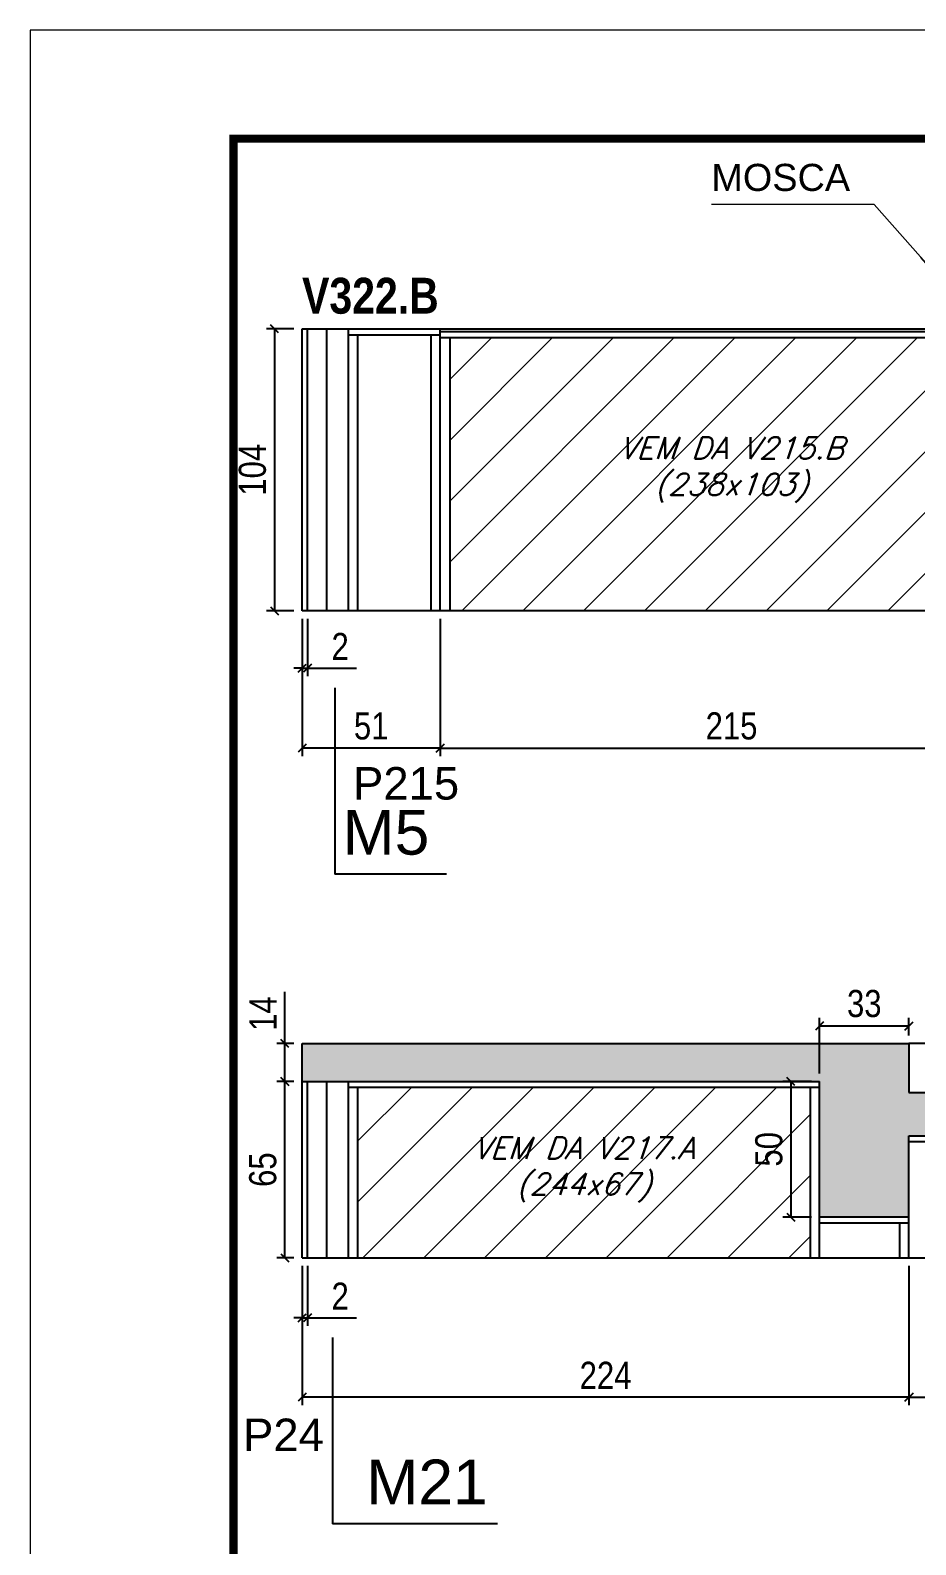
# Model space of a CAD drawing. Extents: x 13154 to 22413, y 1253 to 30260.
# Drawn here: x 17923 to 18250, y 25865 to 26423 of the extents above; entities that cross this region are included whole.
import ezdxf

# ---------------------------------------------------------------- set-up
doc = ezdxf.new("R2010")
doc.units = 0
doc.linetypes.add('DASHED', pattern=[0.75, 0.5, -0.25])
for name, color, linetype in [('5', 5, 'Continuous'), ('COTA', 241, 'Continuous'), ('NOMENCLATURA', 7, 'Continuous'), ('Painéis', 200, 'Continuous'), ('SARR_2.2x7', 40, 'Continuous'), ('SARR_3.5x7', 81, 'Continuous'), ('texto', 7, 'Continuous')]:
    doc.layers.add(name, color=color, linetype=linetype)
for name, color, linetype, lineweight in [('CARIMBO', 255, 'Continuous', 9), ('Folhas', 255, 'Continuous', 9), ('Hachura', 251, 'Continuous', 9), ('SARRAFO DE PRESSAO', 251, 'DASHED', 9)]:
    doc.layers.add(name, color=color, linetype=linetype, lineweight=lineweight)
doc.styles.add('ARIAL', font='arial.ttf')
doc.styles.add('COTA TECNICA', font='techl___.ttf', dxfattribs={"height": 10})
doc.styles.add('Romans', font='romans.shx')
doc.styles.get("Standard").update_dxf_attribs({"font": 'arial.ttf'})
doc.styles.add('TECNICA', font='techb___.ttf', dxfattribs={"height": 10})
doc.dimstyles.new('3x', dxfattribs={"dimtxt": 10, "dimasz": 5, "dimexe": 7, "dimexo": 5, "dimgap": 4, "dimtad": 1, "dimdec": 4, "dimlfac": 0.333333, "dimdsep": 46, "dimtxsty": 'Standard', "dimblk": 'DOT', "dimcen": 0.09, "dimclrd": 1, "dimclre": 1, "dimclrt": 2, "dimadec": 0, "dimazin": 2, "dimtfac": 1, "dimtdec": 4, "dimtmove": 0, "dimatfit": 3, "dimldrblk": 'DOT', "dimfxl": 1, "dimtolj": 1, "dimtzin": 0, "dimlwd": 9, "dimlwe": 9, "dimarcsym": 0})
doc.dimstyles.new('PAINEL', dxfattribs={"dimtxt": 10, "dimasz": 3, "dimexe": 3, "dimexo": 3, "dimgap": 3, "dimtad": 1, "dimdec": 1, "dimzin": 12, "dimdsep": 46, "dimtxsty": 'COTA TECNICA', "dimblk1": 'OBLIQUE', "dimblk2": 'OBLIQUE', "dimsah": 1, "dimcen": 0.9, "dimclrd": 4, "dimclre": 4, "dimclrt": 240, "dimadec": 1, "dimazin": 3, "dimtfac": 1, "dimtdec": 1, "dimtmove": 0, "dimatfit": 3, "dimfxl": 1, "dimtolj": 1, "dimtzin": 12, "dimarcsym": 0})

# ---------------------------------------------------------------- blocks, each defined once
blk = doc.blocks.new('9999999999')
at = {"layer": 'Folhas'}
blk.add_lwpolyline([(98138.98, 34190.21), (99623.98, 34190.21), (99623.98, 35240.21), (98138.98, 35240.21)], close=True, dxfattribs=at)
at = {"layer": 'Folhas', "color": 30, "const_width": 3}
blk.add_lwpolyline([(98213.98, 34230.21), (99583.98, 34230.21), (99583.98, 35200.21), (98213.98, 35200.21)], close=True, dxfattribs=at)
blk = doc.blocks.new('_Oblique')
at = {"color": 0, "linetype": 'ByBlock', "lineweight": -2}
blk.add_line((-0.5, -0.5), (0.5, 0.5), dxfattribs=at)
blk = doc.blocks.new('*D1064')
at = {"layer": 'COTA', "color": 4, "linetype": 'ByBlock', "lineweight": -2, "transparency": 16777216}
for p, q in [((18020.21, 26313.35), (18010.02, 26313.35)), ((18013.02, 26313.35), (18013.02, 26209.35)), ((18020.21, 26209.35), (18010.02, 26209.35))]:
    blk.add_line(p, q, dxfattribs=at)
at = {"layer": 'Defpoints', "color": 0, "linetype": 'ByBlock', "transparency": 16777216}
for p in [(18023.21, 26313.35), (18013.02, 26209.35), (18023.21, 26209.35)]:
    blk.add_point(p, dxfattribs=at)
at = {"layer": 'COTA', "color": 4, "linetype": 'ByBlock', "lineweight": -2, "transparency": 16777216, "xscale": 3, "yscale": 3, "zscale": 3}
for p, rotation in [((18013.02, 26313.35), 90), ((18013.02, 26209.35), 270)]:
    blk.add_blockref('_Oblique', p, dxfattribs=dict(at, rotation=rotation))
at = {"layer": 'COTA', "color": 240, "linetype": 'ByBlock', "transparency": 16777216, "insert": (18004.91, 26261.35), "char_height": 10, "attachment_point": 5, "rotation": 90, "style": 'COTA TECNICA'}
blk.add_mtext('\\A1;104', dxfattribs=at)
blk = doc.blocks.new('*D1075')
at = {"layer": 'COTA', "color": 4, "linetype": 'ByBlock', "lineweight": -2, "transparency": 16777216}
for p, q in [((18023.21, 26206.35), (18023.21, 26155.72)), ((18074.21, 26206.35), (18074.21, 26155.72)), ((18074.21, 26158.72), (18023.21, 26158.72))]:
    blk.add_line(p, q, dxfattribs=at)
at = {"layer": 'Defpoints', "color": 0, "linetype": 'ByBlock', "transparency": 16777216}
for p in [(18023.21, 26209.35), (18074.21, 26209.35), (18023.21, 26158.72)]:
    blk.add_point(p, dxfattribs=at)
at = {"layer": 'COTA', "color": 4, "linetype": 'ByBlock', "lineweight": -2, "transparency": 16777216, "xscale": 3, "yscale": 3, "zscale": 3, "rotation": 180}
blk.add_blockref('_Oblique', (18023.21, 26158.72), dxfattribs=at)
at = {"layer": 'COTA', "color": 4, "linetype": 'ByBlock', "lineweight": -2, "transparency": 16777216, "xscale": 3, "yscale": 3, "zscale": 3}
blk.add_blockref('_Oblique', (18074.21, 26158.72), dxfattribs=at)
at = {"layer": 'COTA', "color": 240, "linetype": 'ByBlock', "transparency": 16777216, "insert": (18048.71, 26166.83), "char_height": 10, "attachment_point": 5, "style": 'COTA TECNICA'}
blk.add_mtext('\\A1;51', dxfattribs=at)
blk = doc.blocks.new('*D1079')
at = {"layer": 'COTA', "color": 4, "linetype": 'ByBlock', "lineweight": -2, "transparency": 16777216}
for p, q in [((18023.21, 26206.35), (18023.21, 26185.19)), ((18025.21, 26206.35), (18025.21, 26185.19)), ((18023.21, 26188.19), (18020.21, 26188.19)), ((18023.21, 26188.19), (18025.21, 26188.19)), ((18025.21, 26188.19), (18043.32, 26188.19))]:
    blk.add_line(p, q, dxfattribs=at)
at = {"layer": 'Defpoints', "color": 0, "linetype": 'ByBlock', "transparency": 16777216}
for p in [(18023.21, 26209.35), (18025.21, 26209.35), (18025.21, 26188.19)]:
    blk.add_point(p, dxfattribs=at)
at = {"layer": 'COTA', "color": 4, "linetype": 'ByBlock', "lineweight": -2, "transparency": 16777216, "xscale": 3, "yscale": 3, "zscale": 3}
blk.add_blockref('_Oblique', (18023.21, 26188.19), dxfattribs=at)
at = {"layer": 'COTA', "color": 4, "linetype": 'ByBlock', "lineweight": -2, "transparency": 16777216, "xscale": 3, "yscale": 3, "zscale": 3, "rotation": 180}
blk.add_blockref('_Oblique', (18025.21, 26188.19), dxfattribs=at)
at = {"layer": 'COTA', "color": 240, "linetype": 'ByBlock', "transparency": 16777216, "insert": (18037.26, 26196.19), "char_height": 10, "attachment_point": 5, "style": 'COTA TECNICA'}
blk.add_mtext('\\A1;2', dxfattribs=at)
blk = doc.blocks.new('*D1156')
at = {"layer": 'COTA', "color": 4, "linetype": 'ByBlock', "lineweight": -2, "transparency": 16777216}
for p, q in [((18023.21, 25967.74), (18023.21, 25916.32)), ((18247.21, 25967.74), (18247.21, 25916.32)), ((18247.21, 25919.32), (18023.21, 25919.32))]:
    blk.add_line(p, q, dxfattribs=at)
at = {"layer": 'Defpoints', "color": 0, "linetype": 'ByBlock', "transparency": 16777216}
for p in [(18023.21, 25970.74), (18247.21, 25970.74), (18023.21, 25919.32)]:
    blk.add_point(p, dxfattribs=at)
at = {"layer": 'COTA', "color": 4, "linetype": 'ByBlock', "lineweight": -2, "transparency": 16777216, "xscale": 3, "yscale": 3, "zscale": 3, "rotation": 180}
blk.add_blockref('_Oblique', (18023.21, 25919.32), dxfattribs=at)
at = {"layer": 'COTA', "color": 4, "linetype": 'ByBlock', "lineweight": -2, "transparency": 16777216, "xscale": 3, "yscale": 3, "zscale": 3}
blk.add_blockref('_Oblique', (18247.21, 25919.32), dxfattribs=at)
at = {"layer": 'COTA', "color": 240, "linetype": 'ByBlock', "transparency": 16777216, "insert": (18135.21, 25927.39), "char_height": 10, "attachment_point": 5, "style": 'COTA TECNICA'}
blk.add_mtext('\\A1;224', dxfattribs=at)
blk = doc.blocks.new('*D1158')
at = {"layer": 'COTA', "color": 4, "linetype": 'ByBlock', "lineweight": -2, "transparency": 16777216}
for p, q in [((18020.21, 26035.74), (18013.85, 26035.74)), ((18016.85, 25970.74), (18016.85, 26035.74)), ((18020.21, 25970.74), (18013.85, 25970.74))]:
    blk.add_line(p, q, dxfattribs=at)
at = {"layer": 'Defpoints', "color": 0, "linetype": 'ByBlock', "transparency": 16777216}
for p in [(18016.85, 26035.74), (18023.21, 26035.74), (18023.21, 25970.74)]:
    blk.add_point(p, dxfattribs=at)
at = {"layer": 'COTA', "color": 4, "linetype": 'ByBlock', "lineweight": -2, "transparency": 16777216, "xscale": 3, "yscale": 3, "zscale": 3}
for p, rotation in [((18016.85, 26035.74), 90), ((18016.85, 25970.74), 270)]:
    blk.add_blockref('_Oblique', p, dxfattribs=dict(at, rotation=rotation))
at = {"layer": 'COTA', "color": 240, "linetype": 'ByBlock', "transparency": 16777216, "insert": (18008.74, 26003.24), "char_height": 10, "attachment_point": 5, "rotation": 90, "style": 'COTA TECNICA'}
blk.add_mtext('\\A1;65', dxfattribs=at)
blk = doc.blocks.new('*D186')
at = {"layer": 'COTA', "color": 4, "linetype": 'ByBlock', "lineweight": -2, "transparency": 16777216}
for p, q in [((18247.21, 25967.74), (18247.21, 25916.32)), ((18468.21, 25967.74), (18468.21, 25916.32)), ((18247.21, 25919.32), (18468.21, 25919.32))]:
    blk.add_line(p, q, dxfattribs=at)
at = {"layer": 'Defpoints', "color": 0, "linetype": 'ByBlock', "transparency": 16777216}
for p in [(18247.21, 25970.74), (18468.21, 25970.74), (18468.21, 25919.32)]:
    blk.add_point(p, dxfattribs=at)
at = {"layer": 'COTA', "color": 4, "linetype": 'ByBlock', "lineweight": -2, "transparency": 16777216, "xscale": 3, "yscale": 3, "zscale": 3, "rotation": 180}
blk.add_blockref('_Oblique', (18247.21, 25919.32), dxfattribs=at)
at = {"layer": 'COTA', "color": 4, "linetype": 'ByBlock', "lineweight": -2, "transparency": 16777216, "xscale": 3, "yscale": 3, "zscale": 3}
blk.add_blockref('_Oblique', (18468.21, 25919.32), dxfattribs=at)
at = {"layer": 'COTA', "color": 240, "linetype": 'ByBlock', "transparency": 16777216, "insert": (18357.71, 25927.38), "char_height": 10, "attachment_point": 5, "style": 'COTA TECNICA'}
blk.add_mtext('\\A1;221', dxfattribs=at)
blk = doc.blocks.new('*D1165')
at = {"layer": 'COTA', "color": 4, "linetype": 'ByBlock', "lineweight": -2, "transparency": 16777216}
for p, q in [((18214.21, 26038.74), (18214.21, 26059.23)), ((18214.21, 26056.23), (18247.21, 26056.23)), ((18247.21, 26052.74), (18247.21, 26059.23))]:
    blk.add_line(p, q, dxfattribs=at)
at = {"layer": 'Defpoints', "color": 0, "linetype": 'ByBlock', "transparency": 16777216}
for p in [(18247.21, 26056.23), (18247.21, 26049.74), (18214.21, 26035.74)]:
    blk.add_point(p, dxfattribs=at)
at = {"layer": 'COTA', "color": 4, "linetype": 'ByBlock', "lineweight": -2, "transparency": 16777216, "xscale": 3, "yscale": 3, "zscale": 3, "rotation": 180}
blk.add_blockref('_Oblique', (18214.21, 26056.23), dxfattribs=at)
at = {"layer": 'COTA', "color": 4, "linetype": 'ByBlock', "lineweight": -2, "transparency": 16777216, "xscale": 3, "yscale": 3, "zscale": 3}
blk.add_blockref('_Oblique', (18247.21, 26056.23), dxfattribs=at)
at = {"layer": 'COTA', "color": 240, "linetype": 'ByBlock', "transparency": 16777216, "insert": (18230.71, 26064.45), "char_height": 10, "attachment_point": 5, "style": 'COTA TECNICA'}
blk.add_mtext('\\A1;33', dxfattribs=at)
blk = doc.blocks.new('*D1166')
at = {"layer": 'COTA', "color": 4, "linetype": 'ByBlock', "lineweight": -2, "transparency": 16777216}
for p, q in [((18211.21, 26035.74), (18200.64, 26035.74)), ((18203.64, 26035.74), (18203.64, 25985.74)), ((18211.21, 25985.74), (18200.64, 25985.74))]:
    blk.add_line(p, q, dxfattribs=at)
at = {"layer": 'Defpoints', "color": 0, "linetype": 'ByBlock', "transparency": 16777216}
for p in [(18214.21, 26035.74), (18203.64, 25985.74), (18214.21, 25985.74)]:
    blk.add_point(p, dxfattribs=at)
at = {"layer": 'COTA', "color": 4, "linetype": 'ByBlock', "lineweight": -2, "transparency": 16777216, "xscale": 3, "yscale": 3, "zscale": 3}
for p, rotation in [((18203.64, 26035.74), 90), ((18203.64, 25985.74), 270)]:
    blk.add_blockref('_Oblique', p, dxfattribs=dict(at, rotation=rotation))
at = {"layer": 'COTA', "color": 240, "linetype": 'ByBlock', "transparency": 16777216, "insert": (18195.53, 26010.74), "char_height": 10, "attachment_point": 5, "rotation": 90, "style": 'COTA TECNICA'}
blk.add_mtext('\\A1;50', dxfattribs=at)
blk = doc.blocks.new('*D1138')
at = {"layer": 'COTA', "color": 4, "linetype": 'ByBlock', "lineweight": -2, "transparency": 16777216}
for p, q in [((18016.85, 26049.74), (18016.85, 26068.85)), ((18020.21, 26049.74), (18013.85, 26049.74)), ((18016.85, 26035.74), (18016.85, 26049.74)), ((18020.21, 26035.74), (18013.85, 26035.74))]:
    blk.add_line(p, q, dxfattribs=at)
at = {"layer": 'Defpoints', "color": 0, "linetype": 'ByBlock', "transparency": 16777216}
for p in [(18016.85, 26049.74), (18023.21, 26049.74), (18023.21, 26035.74)]:
    blk.add_point(p, dxfattribs=at)
at = {"layer": 'COTA', "color": 4, "linetype": 'ByBlock', "lineweight": -2, "transparency": 16777216, "xscale": 3, "yscale": 3, "zscale": 3}
for p, rotation in [((18016.85, 26049.74), 90), ((18016.85, 26035.74), 270)]:
    blk.add_blockref('_Oblique', p, dxfattribs=dict(at, rotation=rotation))
at = {"layer": 'COTA', "color": 240, "linetype": 'ByBlock', "transparency": 16777216, "insert": (18008.78, 26060.8), "char_height": 10, "attachment_point": 5, "rotation": 90, "style": 'COTA TECNICA'}
blk.add_mtext('\\A1;14', dxfattribs=at)
blk = doc.blocks.new('*D3230')
at = {"layer": 'COTA', "color": 4, "lineweight": -2, "transparency": 16777216}
for p, q in [((18074.21, 26206.35), (18074.21, 26155.72)), ((18289.21, 26206.35), (18289.21, 26155.72)), ((18074.21, 26158.72), (18289.21, 26158.72))]:
    blk.add_line(p, q, dxfattribs=at)
at = {"layer": 'Defpoints', "color": 0, "transparency": 16777216}
for p in [(18074.21, 26209.35), (18289.21, 26209.35), (18289.21, 26158.72)]:
    blk.add_point(p, dxfattribs=at)
at = {"layer": 'COTA', "color": 4, "lineweight": -2, "transparency": 16777216, "xscale": 3, "yscale": 3, "zscale": 3, "rotation": 180}
blk.add_blockref('_Oblique', (18074.21, 26158.72), dxfattribs=at)
at = {"layer": 'COTA', "color": 4, "lineweight": -2, "transparency": 16777216, "xscale": 3, "yscale": 3, "zscale": 3}
blk.add_blockref('_Oblique', (18289.21, 26158.72), dxfattribs=at)
at = {"layer": 'COTA', "color": 240, "transparency": 16777216, "insert": (18181.71, 26166.83), "char_height": 10, "attachment_point": 5, "style": 'COTA TECNICA'}
blk.add_mtext('\\A1;215', dxfattribs=at)
blk = doc.blocks.new('_Dot')
at = {"color": 0, "linetype": 'ByBlock', "lineweight": -2}
blk.add_line((-0.5, 0), (-1, 0), dxfattribs=at)
at = {"color": 0, "linetype": 'ByBlock', "const_width": 0.5}
blk.add_lwpolyline([(-0.25, 0, 1), (0.25, 0, 1)], format="xyb", close=True, dxfattribs=at)
blk = doc.blocks.new('*D3234')
at = {"layer": 'COTA', "color": 4, "lineweight": -2, "transparency": 16777216}
for p, q in [((18023.21, 25967.74), (18023.21, 25945.58)), ((18025.21, 25967.74), (18025.21, 25945.58)), ((18023.21, 25948.58), (18020.21, 25948.58)), ((18023.21, 25948.58), (18025.21, 25948.58)), ((18025.21, 25948.58), (18043.32, 25948.58))]:
    blk.add_line(p, q, dxfattribs=at)
at = {"layer": 'Defpoints', "color": 0, "transparency": 16777216}
for p in [(18023.21, 25970.74), (18025.21, 25970.74), (18025.21, 25948.58)]:
    blk.add_point(p, dxfattribs=at)
at = {"layer": 'COTA', "color": 4, "lineweight": -2, "transparency": 16777216, "xscale": 3, "yscale": 3, "zscale": 3}
blk.add_blockref('_Oblique', (18023.21, 25948.58), dxfattribs=at)
at = {"layer": 'COTA', "color": 4, "lineweight": -2, "transparency": 16777216, "xscale": 3, "yscale": 3, "zscale": 3, "rotation": 180}
blk.add_blockref('_Oblique', (18025.21, 25948.58), dxfattribs=at)
at = {"layer": 'COTA', "color": 240, "transparency": 16777216, "insert": (18037.26, 25956.58), "char_height": 10, "attachment_point": 5, "style": 'COTA TECNICA'}
blk.add_mtext('\\A1;2', dxfattribs=at)

msp = doc.modelspace()

# ---------------------------------------------------------------- hatches: boundary and pattern name
at = {"layer": 'COTA', "linetype": 'ByBlock'}
h = msp.add_hatch(dxfattribs=at)
h.set_pattern_fill('AR-CONC', color=256, scale=0.03)
h.set_pattern_definition([(50, (-115866.6203, -5388.735), (5.46554007, -0.47817257), [0.5715, -6.2865]), (355, (-115866.62, -5388.735), (-1.05730264, 5.73170536), [0.4572, -5.02921753]), (100.4514447, (-115866.165, -5388.775), (4.40823741, 5.25353256), [0.48570026, -5.34270734]), (46.1842, (-115866.62, -5387.211), (8.13237123, -1.26126984), [0.85725, -9.42975]), (96.6355576, (-115865.9426, -5387.316), (7.122124, 7.42278374), [0.7285507, -8.01406824]), (351.184151, (-115866.62, -5387.211), (7.122124, 7.42278374), [0.685799, -7.54379196]), (21, (-115865.8583, -5387.592), (4.54843174, -3.06795595), [0.5715, -6.2865]), (326, (-115865.858, -5387.592), (1.85406085, 5.52563898), [0.4572, -5.0292]), (71.451445, (-115865.479, -5387.848), (6.40249258, 2.45768307), [0.48570026, -5.34269813]), (37.5, (-115866.6203, -5388.7352), (0.092658098, 2.536651166), [0, -4.96824, 0, -5.1054, 0, -5.04825]), (7.5, (-115866.6203, -5388.7352), (2.004589875, 3.005417245), [0, -2.91084, 0, -4.85394, 0, -1.92405]), (327.5, (-115868.3195, -5388.7352), (4.067717855, -0.17186232), [0, -1.905, 0, -5.9436, 0, -7.8867]), (317.5, (-115869.0815, -5388.735), (4.44387544, 0.76279473), [0, -2.4765, 0, -3.94716, 0, -5.6007])])
h.paths.add_polyline_path([(18247.21, 26015.74), (18714.21, 26015.74), (18714.21, 25970.74), (18744.21, 25970.74), (18744.21, 26049.74), (18714.21, 26049.74), (18714.21, 26031.74), (18247.21, 26031.74), (18247.21, 26049.74), (18023.21, 26049.74), (18023.21, 26035.74), (18214.21, 26035.74), (18214.21, 25985.74), (18247.21, 25985.74)])
h.paths.add_polyline_path([(19053.21, 25985.74), (19086.21, 25985.74), (19086.21, 26049.74), (19053.21, 26049.74)])
at = {"layer": 'Hachura', "linetype": 'ByBlock'}
h = msp.add_hatch(dxfattribs=at)
h.set_pattern_fill('ANSI31', color=256, scale=5)
h.paths.add_polyline_path([(18285.71, 26310.15), (18077.71, 26310.15), (18077.71, 26209.35), (18285.71, 26209.35)])
h = msp.add_hatch(dxfattribs=at)
h.set_pattern_fill('ANSI31', color=256, scale=5)
h.paths.add_polyline_path([(18210.71, 25970.74), (18210.71, 26033.54), (18043.71, 26033.54), (18043.71, 25970.74)])
h.paths.add_polyline_path([(18986.71, 25970.74), (18986.53, 26045.55), (18764.53, 26045.55), (18764.71, 25970.74)])

# ---------------------------------------------------------------- linework, layer by layer
at = {"layer": 'COTA', "linetype": 'ByBlock'}
for p, q in [((18023.21, 26035.74), (18023.21, 26049.74)), ((18023.21, 26049.74), (18247.21, 26049.74)), ((18214.21, 25970.74), (18214.21, 25985.74))]:
    msp.add_line(p, q, dxfattribs=at)
at = {"layer": 'NOMENCLATURA', "linetype": 'Continuous'}
for p, q in [((18035.24, 26180.96), (18035.24, 26112.22)), ((18076.48, 26112.22), (18035.24, 26112.22)), ((18034.45, 25941.35), (18034.45, 25872.61)), ((18095.31, 25872.61), (18034.45, 25872.61))]:
    msp.add_line(p, q, dxfattribs=at)
at = {"layer": 'Painéis', "linetype": 'Continuous'}
for p, q in [((18023.21, 26209.35), (18023.21, 26313.35)), ((18023.21, 26313.35), (18289.21, 26313.35)), ((18025.21, 26209.35), (18025.21, 26313.35)), ((18074.21, 26209.35), (18074.21, 26313.35)), ((18074.21, 26312.35), (18289.21, 26312.35)), ((18635.21, 26209.35), (18023.21, 26209.35)), ((18247.21, 26049.74), (18247.21, 26031.74)), ((18714.21, 26049.74), (18247.21, 26049.74)), ((18023.21, 25970.74), (18023.21, 26035.74)), ((18023.21, 26035.74), (18214.21, 26035.74)), ((18025.21, 25970.74), (18025.21, 26035.74)), ((18214.21, 25985.74), (18214.21, 26035.74)), ((18247.21, 26031.74), (18714.21, 26031.74)), ((18247.21, 25970.74), (18247.21, 26015.74)), ((18247.21, 26015.74), (18714.21, 26015.74)), ((18247.21, 25985.74), (18214.21, 25985.74)), ((18023.21, 25970.74), (18714.21, 25970.74))]:
    msp.add_line(p, q, dxfattribs=at)
at = {"layer": 'SARR_2.2x7', "linetype": 'Continuous'}
for p, q in [((18032.21, 26313.35), (18032.21, 26209.35)), ((18040.21, 26311.15), (18074.21, 26311.15)), ((18074.21, 26310.15), (18289.21, 26310.15)), ((18032.21, 26035.74), (18032.21, 25970.74)), ((18214.21, 26033.54), (18040.21, 26033.54)), ((18468.21, 26013.54), (18247.21, 26013.54)), ((18247.21, 25983.54), (18214.21, 25983.54))]:
    msp.add_line(p, q, dxfattribs=at)
at = {"layer": 'SARR_3.5x7'}
for p, q in [((18040.21, 26313.35), (18040.21, 26209.35)), ((18043.71, 26311.15), (18043.71, 26209.35)), ((18070.71, 26311.15), (18070.71, 26209.35)), ((18077.71, 26310.15), (18077.71, 26209.35)), ((18040.21, 26035.74), (18040.21, 25970.74)), ((18043.71, 26033.54), (18043.71, 25970.74)), ((18210.71, 26033.54), (18210.71, 25970.74)), ((18243.71, 25983.54), (18243.71, 25970.74))]:
    msp.add_line(p, q, dxfattribs=at)

# ---------------------------------------------------------------- block references
at = {"layer": 'SARRAFO DE PRESSAO', "color": 6, "linetype": 'ByBlock'}
msp.add_blockref('9999999999', (-80216.1, -8816.76), dxfattribs=at)

# ---------------------------------------------------------------- texts
at = {"layer": '5', "linetype": 'Continuous'}
for s, p in [('P215', (18042.03, 26139.72)), ('P24', (18001.43, 25899.42))]:
    msp.add_text(s, height=12, rotation=0, dxfattribs=at).set_placement(p)
at = {"layer": 'CARIMBO', "style": 'ARIAL'}
msp.add_text('MOSCA', height=10, dxfattribs=at).set_placement((18174.27, 26364.19))
at = {"layer": 'NOMENCLATURA', "style": 'TECNICA'}
msp.add_text('V322.B', height=13.2, dxfattribs=at).set_placement((18023.21, 26318.96))
at = {"layer": 'NOMENCLATURA', "linetype": 'Continuous'}
for s, p in [('M5', (18038.16, 26119.42)), ('M21', (18046.91, 25879.81))]:
    msp.add_text(s, height=16.5, dxfattribs=at).set_placement(p)
at = {"layer": 'texto', "color": 2, "char_height": 8, "attachment_point": 5, "style": 'Romans'}
for s, insert in [('{\\Q19;\\C256;VEM DA V215.B^J(238x103)}', (18181.71, 26261.35)), ('{\\Q19;\\C256;VEM DA V217.A^J(244x67)}', (18127.21, 26003.24))]:
    msp.add_mtext(s, dxfattribs=dict(at, insert=insert))

# ---------------------------------------------------------------- dimensions: what is measured, and where the dimension line sits
at = {"layer": 'COTA', "linetype": 'ByBlock'}
for base, p1, p2, picture, middle in [((18013.02, 26209.35), (18023.21, 26313.35), (18023.21, 26209.35), '*D1064', (18004.91, 26261.35)), ((18016.85, 26049.74), (18023.21, 26035.74), (18023.21, 26049.74), '*D1138', (18008.78, 26060.8)), ((18016.85, 26035.74), (18023.21, 25970.74), (18023.21, 26035.74), '*D1158', (18008.74, 26003.24)), ((18203.64, 25985.74), (18214.21, 26035.74), (18214.21, 25985.74), '*D1166', (18195.53, 26010.74))]:
    dim = msp.add_linear_dim(base=base, p1=p1, p2=p2, angle=90, dimstyle='PAINEL', dxfattribs=at)
    dim.commit()
    dim.dimension.update_dxf_attribs({"geometry": picture, "text_midpoint": middle})
for base, p1, p2, picture, middle in [((18025.21, 26188.19), (18023.21, 26209.35), (18025.21, 26209.35), '*D1079', (18037.26, 26196.19)), ((18023.21, 26158.72), (18074.21, 26209.35), (18023.21, 26209.35), '*D1075', (18048.71, 26166.83)), ((18247.21, 26056.23), (18214.21, 26035.74), (18247.21, 26049.74), '*D1165', (18230.71, 26064.45)), ((18468.21, 25919.32), (18247.21, 25970.74), (18468.21, 25970.74), '*D186', (18357.71, 25927.38))]:
    dim = msp.add_linear_dim(base=base, p1=p1, p2=p2, dimstyle='PAINEL', dxfattribs=at)
    dim.commit()
    dim.dimension.update_dxf_attribs({"geometry": picture, "text_midpoint": middle})
at = {"layer": 'COTA'}
for base, p1, p2, picture, middle in [((18289.21, 26158.72), (18074.21, 26209.35), (18289.21, 26209.35), '*D3230', (18181.71, 26166.83)), ((18025.21, 25948.58), (18023.21, 25970.74), (18025.21, 25970.74), '*D3234', (18037.26, 25956.58))]:
    dim = msp.add_linear_dim(base=base, p1=p1, p2=p2, dimstyle='PAINEL', dxfattribs=at)
    dim.commit()
    dim.dimension.update_dxf_attribs({"geometry": picture, "text_midpoint": middle})
at = {"layer": 'COTA', "linetype": 'ByBlock'}
dim = msp.add_linear_dim(base=(18023.21, 25919.32), p1=(18247.21, 25970.74), p2=(18023.21, 25970.74), angle=180, dimstyle='PAINEL', override={"dimtmove": 1}, dxfattribs=at)
dim.commit()
dim.dimension.update_dxf_attribs({"geometry": '*D1156', "text_midpoint": (18135.21, 25927.39)})

# ---------------------------------------------------------------- leaders
at = {"layer": 'Hachura'}
msp.add_leader([(18263.19, 26326.6), (18234.33, 26359.19), (18174.27, 26359.19)], dimstyle='3x', override={"dimasz": 17.5, "dimgap": 4, "dimtad": 0}, dxfattribs=at)

doc.saveas('drawing.dxf')
